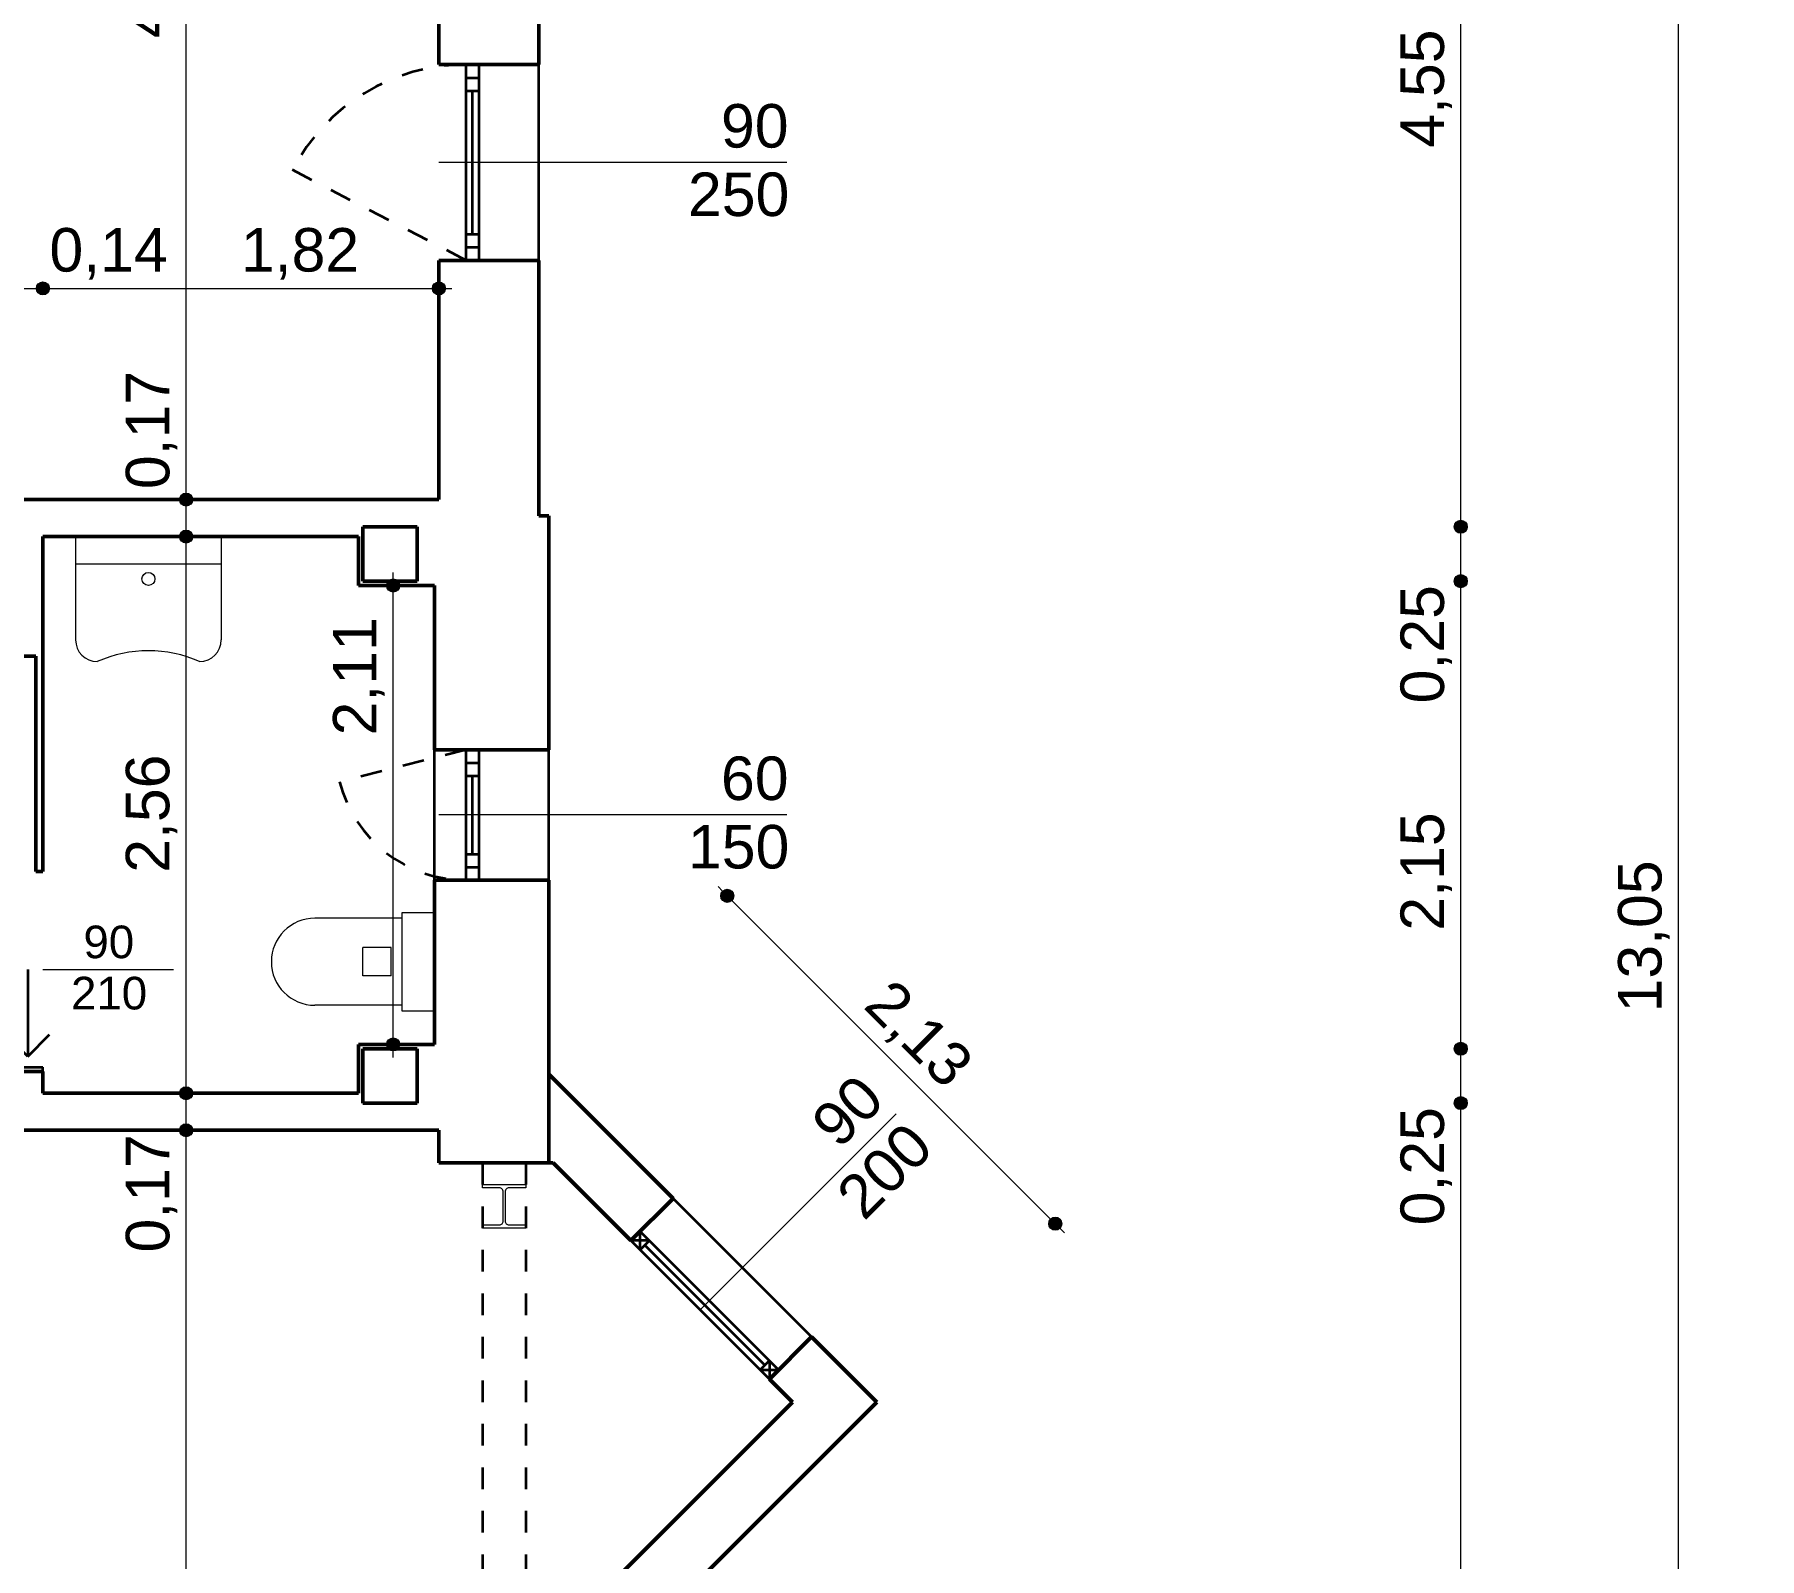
# Model space of a CAD drawing. Header units: metres. Extents: x -328 to 105, y 376 to 433.
# Drawn here: x -121.96 to -114.04, y 385.92 to 392.93 of the extents above; entities that cross this region are included whole.
import ezdxf

# ---------------------------------------------------------------- set-up
doc = ezdxf.new("R2010")
doc.units = ezdxf.units.M
doc.header["$MEASUREMENT"] = 0
doc.linetypes.add('Tratteggio 0.6-0.6 mm', pattern=[0.12, 0.06, -0.06])
doc.linetypes.add('Tratteggio 1.0-1.0 mm', pattern=[0.2, 0.1, -0.1])
for name, color, linetype in [('00 1_100 QuoteFORI', 7, 'Continuous'), ('00 ECO Porte&Fin', 7, 'Continuous'), ('00 Muri SEZ 00', 7, 'Continuous'), ('00 Nascosto', 7, 'Continuous'), ('00 Pilastri', 7, 'Continuous'), ('00 Porte&Fin', 7, 'Continuous'), ('00 QuoteGEN 1_100', 7, 'Continuous'), ('00 Sanitari', 7, 'Continuous')]:
    doc.layers.add(name, color=color, linetype=linetype)
doc.styles.add('GENERATED_STYLE_1', font='')
doc.styles.get('GENERATED_STYLE_1').set_extended_font_data('Arial')
doc.dimstyles.new('GENERATED_STYLE__1', dxfattribs={"dimtxt": 0.2, "dimasz": 0.114, "dimexe": 0.18, "dimexo": 0.0625, "dimgap": 0.09, "dimtad": 1, "dimtih": 1, "dimtoh": 1, "dimzin": 0, "dimdsep": 46, "dimtxsty": 'GENERATED_STYLE_1', "dimblk": 'ARROWHEAD_11', "dimblk1": 'ARROWHEAD_11', "dimblk2": 'ARROWHEAD_11', "dimcen": 0.09, "dimse1": 1, "dimse2": 1, "dimclrd": 10, "dimclre": 10, "dimclrt": 10, "dimazin": 0, "dimtfac": 1, "dimtdec": 4, "dimtmove": 0, "dimatfit": 3, "dimfxl": 1, "dimtolj": 1, "dimtzin": 0, "dimarcsym": 0})
doc.dimstyles.new('GENERATED_STYLE__3', dxfattribs={"dimtxt": 0.2, "dimasz": 0.114, "dimexe": 0.18, "dimexo": 0.0625, "dimgap": 0.09, "dimtad": 1, "dimzin": 0, "dimdsep": 46, "dimtxsty": 'GENERATED_STYLE_1', "dimblk": 'ARROWHEAD_11', "dimblk1": 'ARROWHEAD_11', "dimblk2": 'ARROWHEAD_11', "dimcen": 0.09, "dimse1": 1, "dimse2": 1, "dimclrd": 10, "dimclre": 10, "dimclrt": 10, "dimazin": 0, "dimtfac": 1, "dimtdec": 4, "dimtmove": 0, "dimatfit": 3, "dimfxl": 1, "dimtolj": 1, "dimtzin": 0, "dimarcsym": 0})
doc.dimstyles.new('GENERATED_STYLE__4', dxfattribs={"dimtxt": 0.2, "dimasz": 0.114, "dimexe": 0.18, "dimexo": 0.0625, "dimgap": 0.09, "dimtad": 1, "dimzin": 0, "dimdsep": 46, "dimtxsty": 'GENERATED_STYLE_1', "dimblk": 'ARROWHEAD_11', "dimblk1": 'ARROWHEAD_11', "dimblk2": 'ARROWHEAD_11', "dimcen": 0.09, "dimse1": 1, "dimse2": 1, "dimclrd": 10, "dimclre": 10, "dimclrt": 10, "dimazin": 0, "dimtfac": 1, "dimtdec": 4, "dimtmove": 2, "dimatfit": 3, "dimfxl": 1, "dimtolj": 1, "dimtzin": 0, "dimarcsym": 0})

# ---------------------------------------------------------------- blocks, each defined once
blk = doc.blocks.new('Linea_1', base_point=(-121.9958, 388.6315))
at = {"layer": '00 Porte&Fin', "color": 3, "linetype": 'Continuous', "lineweight": 35}
for p, q in [((-121.9958, 388.6315), (-121.9958, 388.2315)), ((-121.9958, 388.2315), (-122.0958, 388.3315)), ((-121.9958, 388.2315), (-121.8958, 388.3315))]:
    blk.add_line(p, q, dxfattribs=at)
blk = doc.blocks.new('*D67')
at = {"layer": '00 QuoteGEN 1_100', "linetype": 'Continuous', "lineweight": 18}
for points in [[(-113.4389, 396.0265), (-113.4366, 396.0151), (-113.4301, 396.0053), (-113.4203, 395.9988), (-113.4089, 395.9965), (-113.3974, 395.9988), (-113.3877, 396.0053), (-113.3811, 396.0151), (-113.3789, 396.0265), (-113.3811, 396.038), (-113.3877, 396.0477), (-113.3974, 396.0543), (-113.4089, 396.0565), (-113.4203, 396.0543), (-113.4301, 396.0477), (-113.4366, 396.038)], [(-113.4389, 381.9915), (-113.4366, 381.9801), (-113.4301, 381.9703), (-113.4203, 381.9638), (-113.4089, 381.9615), (-113.3974, 381.9638), (-113.3877, 381.9703), (-113.3811, 381.9801), (-113.3789, 381.9915), (-113.3811, 382.003), (-113.3877, 382.0127), (-113.3974, 382.0193), (-113.4089, 382.0215), (-113.4203, 382.0193), (-113.4301, 382.0127), (-113.4366, 382.003)]]:
    blk.add_hatch(color=10, dxfattribs=at).paths.add_polyline_path(points)
at = {"layer": '00 QuoteGEN 1_100', "color": 10, "linetype": 'Continuous', "lineweight": 18}
for p, q in [((-113.4089, 396.0565), (-113.4089, 396.0865)), ((-113.4089, 382.0215), (-113.4089, 395.9965)), ((-113.4089, 381.9315), (-113.4089, 381.9615))]:
    blk.add_line(p, q, dxfattribs=at)
for centre in [(-113.4089, 396.0265), (-113.4089, 381.9915)]:
    blk.add_circle(centre, 0.03, dxfattribs=at)
at = {"layer": '00 QuoteGEN 1_100', "color": 10, "lineweight": 18, "insert": (-113.4489, 388.6671), "char_height": 0.2, "attachment_point": 7, "rotation": 90, "style": 'GENERATED_STYLE_1'}
blk.add_mtext('\\A1;{\\pql;\\fArial|b0|i0|c0|p34;14,04}', dxfattribs=at)
blk = doc.blocks.new('ARROWHEAD_11')
at = {"color": 0, "linetype": 'Continuous', "lineweight": 0}
blk.add_line((0, 0), (-1, 0), dxfattribs=at)
at = {"color": 0, "linetype": 'Continuous', "lineweight": 0, "const_width": 0.25, "flags": 128}
blk.add_lwpolyline([(-0.125, 0, 1), (0.125, 0, 1)], format="xyb", close=True, dxfattribs=at)
blk = doc.blocks.new('*D69')
at = {"layer": '00 QuoteGEN 1_100', "linetype": 'Continuous', "lineweight": 18}
for points in [[(-114.4389, 395.5665), (-114.4366, 395.5551), (-114.4301, 395.5453), (-114.4203, 395.5388), (-114.4089, 395.5365), (-114.3974, 395.5388), (-114.3877, 395.5453), (-114.3811, 395.5551), (-114.3789, 395.5665), (-114.3811, 395.578), (-114.3877, 395.5877), (-114.3974, 395.5943), (-114.4089, 395.5965), (-114.4203, 395.5943), (-114.4301, 395.5877), (-114.4366, 395.578)], [(-114.4389, 382.5165), (-114.4366, 382.5051), (-114.4301, 382.4953), (-114.4203, 382.4888), (-114.4089, 382.4865), (-114.3974, 382.4888), (-114.3877, 382.4953), (-114.3811, 382.5051), (-114.3789, 382.5165), (-114.3811, 382.528), (-114.3877, 382.5377), (-114.3974, 382.5443), (-114.4089, 382.5465), (-114.4203, 382.5443), (-114.4301, 382.5377), (-114.4366, 382.528)]]:
    blk.add_hatch(color=10, dxfattribs=at).paths.add_polyline_path(points)
at = {"layer": '00 QuoteGEN 1_100', "color": 10, "linetype": 'Continuous', "lineweight": 18}
blk.add_line((-114.4089, 382.5465), (-114.4089, 395.5365), dxfattribs=at)
for centre in [(-114.4089, 395.5665), (-114.4089, 382.5165)]:
    blk.add_circle(centre, 0.03, dxfattribs=at)
at = {"layer": '00 QuoteGEN 1_100', "color": 10, "lineweight": 18, "char_height": 0.2, "attachment_point": 7, "rotation": 90, "style": 'GENERATED_STYLE_1'}
for s, insert in [('\\A1;{\\pql;\\fArial|b0|i0|c0|p34;0,46}', (-114.4489, 395.0044)), ('\\A1;{\\pql;\\fArial|b0|i0|c0|p34;13,05}', (-114.4489, 388.4335))]:
    blk.add_mtext(s, dxfattribs=dict(at, insert=insert))
blk = doc.blocks.new('*D73')
at = {"layer": '00 QuoteGEN 1_100', "linetype": 'Continuous', "lineweight": 18}
for points in [[(-115.4389, 388.0165), (-115.4366, 388.0051), (-115.4301, 387.9953), (-115.4203, 387.9888), (-115.4089, 387.9865), (-115.3974, 387.9888), (-115.3877, 387.9953), (-115.3811, 388.0051), (-115.3789, 388.0165), (-115.3811, 388.028), (-115.3877, 388.0377), (-115.3974, 388.0443), (-115.4089, 388.0465), (-115.4203, 388.0443), (-115.4301, 388.0377), (-115.4366, 388.028)], [(-115.4389, 382.8665), (-115.4366, 382.8551), (-115.4301, 382.8453), (-115.4203, 382.8388), (-115.4089, 382.8365), (-115.3974, 382.8388), (-115.3877, 382.8453), (-115.3811, 382.8551), (-115.3789, 382.8665), (-115.3811, 382.878), (-115.3877, 382.8877), (-115.3974, 382.8943), (-115.4089, 382.8965), (-115.4203, 382.8943), (-115.4301, 382.8877), (-115.4366, 382.878)]]:
    blk.add_hatch(color=10, dxfattribs=at).paths.add_polyline_path(points)
at = {"layer": '00 QuoteGEN 1_100', "color": 10, "linetype": 'Continuous', "lineweight": 18}
blk.add_line((-115.4089, 382.8965), (-115.4089, 387.9865), dxfattribs=at)
for centre in [(-115.4089, 388.0165), (-115.4089, 382.8665)]:
    blk.add_circle(centre, 0.03, dxfattribs=at)
at = {"layer": '00 QuoteGEN 1_100', "color": 10, "lineweight": 18, "char_height": 0.2, "attachment_point": 7, "rotation": 90, "style": 'GENERATED_STYLE_1'}
for s, insert in [('\\A1;{\\pql;\\fArial|b0|i0|c0|p34;0,25}', (-115.4489, 387.4544)), ('\\A1;{\\pql;\\fArial|b0|i0|c0|p34;5,15}', (-115.4489, 384.9094))]:
    blk.add_mtext(s, dxfattribs=dict(at, insert=insert))
blk = doc.blocks.new('*D74')
at = {"layer": '00 QuoteGEN 1_100', "linetype": 'Continuous', "lineweight": 18}
for points in [[(-115.4389, 388.2665), (-115.4366, 388.2551), (-115.4301, 388.2453), (-115.4203, 388.2388), (-115.4089, 388.2365), (-115.3974, 388.2388), (-115.3877, 388.2453), (-115.3811, 388.2551), (-115.3789, 388.2665), (-115.3811, 388.278), (-115.3877, 388.2877), (-115.3974, 388.2943), (-115.4089, 388.2965), (-115.4203, 388.2943), (-115.4301, 388.2877), (-115.4366, 388.278)], [(-115.4389, 388.0165), (-115.4366, 388.0051), (-115.4301, 387.9953), (-115.4203, 387.9888), (-115.4089, 387.9865), (-115.3974, 387.9888), (-115.3877, 387.9953), (-115.3811, 388.0051), (-115.3789, 388.0165), (-115.3811, 388.028), (-115.3877, 388.0377), (-115.3974, 388.0443), (-115.4089, 388.0465), (-115.4203, 388.0443), (-115.4301, 388.0377), (-115.4366, 388.028)]]:
    blk.add_hatch(color=10, dxfattribs=at).paths.add_polyline_path(points)
at = {"layer": '00 QuoteGEN 1_100', "color": 10, "linetype": 'Continuous', "lineweight": 18}
blk.add_line((-115.4089, 388.0465), (-115.4089, 388.2365), dxfattribs=at)
for centre in [(-115.4089, 388.2665), (-115.4089, 388.0165)]:
    blk.add_circle(centre, 0.03, dxfattribs=at)
blk = doc.blocks.new('*D75')
at = {"layer": '00 QuoteGEN 1_100', "linetype": 'Continuous', "lineweight": 18}
for points in [[(-115.4389, 390.4165), (-115.4366, 390.4051), (-115.4301, 390.3953), (-115.4203, 390.3888), (-115.4089, 390.3865), (-115.3974, 390.3888), (-115.3877, 390.3953), (-115.3811, 390.4051), (-115.3789, 390.4165), (-115.3811, 390.428), (-115.3877, 390.4377), (-115.3974, 390.4443), (-115.4089, 390.4465), (-115.4203, 390.4443), (-115.4301, 390.4377), (-115.4366, 390.428)], [(-115.4389, 388.2665), (-115.4366, 388.2551), (-115.4301, 388.2453), (-115.4203, 388.2388), (-115.4089, 388.2365), (-115.3974, 388.2388), (-115.3877, 388.2453), (-115.3811, 388.2551), (-115.3789, 388.2665), (-115.3811, 388.278), (-115.3877, 388.2877), (-115.3974, 388.2943), (-115.4089, 388.2965), (-115.4203, 388.2943), (-115.4301, 388.2877), (-115.4366, 388.278)]]:
    blk.add_hatch(color=10, dxfattribs=at).paths.add_polyline_path(points)
at = {"layer": '00 QuoteGEN 1_100', "color": 10, "linetype": 'Continuous', "lineweight": 18}
blk.add_line((-115.4089, 388.2965), (-115.4089, 390.3865), dxfattribs=at)
for centre in [(-115.4089, 390.4165), (-115.4089, 388.2665)]:
    blk.add_circle(centre, 0.03, dxfattribs=at)
at = {"layer": '00 QuoteGEN 1_100', "color": 10, "lineweight": 18, "char_height": 0.2, "attachment_point": 7, "rotation": 90, "style": 'GENERATED_STYLE_1'}
for s, insert in [('\\A1;{\\pql;\\fArial|b0|i0|c0|p34;0,25}', (-115.4489, 389.8544)), ('\\A1;{\\pql;\\fArial|b0|i0|c0|p34;2,15}', (-115.4489, 388.8094))]:
    blk.add_mtext(s, dxfattribs=dict(at, insert=insert))
blk = doc.blocks.new('*D76')
at = {"layer": '00 QuoteGEN 1_100', "linetype": 'Continuous', "lineweight": 18}
for points in [[(-115.4389, 390.6665), (-115.4366, 390.6551), (-115.4301, 390.6453), (-115.4203, 390.6388), (-115.4089, 390.6365), (-115.3974, 390.6388), (-115.3877, 390.6453), (-115.3811, 390.6551), (-115.3789, 390.6665), (-115.3811, 390.678), (-115.3877, 390.6877), (-115.3974, 390.6943), (-115.4089, 390.6965), (-115.4203, 390.6943), (-115.4301, 390.6877), (-115.4366, 390.678)], [(-115.4389, 390.4165), (-115.4366, 390.4051), (-115.4301, 390.3953), (-115.4203, 390.3888), (-115.4089, 390.3865), (-115.3974, 390.3888), (-115.3877, 390.3953), (-115.3811, 390.4051), (-115.3789, 390.4165), (-115.3811, 390.428), (-115.3877, 390.4377), (-115.3974, 390.4443), (-115.4089, 390.4465), (-115.4203, 390.4443), (-115.4301, 390.4377), (-115.4366, 390.428)]]:
    blk.add_hatch(color=10, dxfattribs=at).paths.add_polyline_path(points)
at = {"layer": '00 QuoteGEN 1_100', "color": 10, "linetype": 'Continuous', "lineweight": 18}
blk.add_line((-115.4089, 390.4465), (-115.4089, 390.6365), dxfattribs=at)
for centre in [(-115.4089, 390.6665), (-115.4089, 390.4165)]:
    blk.add_circle(centre, 0.03, dxfattribs=at)
blk = doc.blocks.new('*D77')
at = {"layer": '00 QuoteGEN 1_100', "linetype": 'Continuous', "lineweight": 18}
for points in [[(-115.4389, 395.2165), (-115.4366, 395.2051), (-115.4301, 395.1953), (-115.4203, 395.1888), (-115.4089, 395.1865), (-115.3974, 395.1888), (-115.3877, 395.1953), (-115.3811, 395.2051), (-115.3789, 395.2165), (-115.3811, 395.228), (-115.3877, 395.2377), (-115.3974, 395.2443), (-115.4089, 395.2465), (-115.4203, 395.2443), (-115.4301, 395.2377), (-115.4366, 395.228)], [(-115.4389, 390.6665), (-115.4366, 390.6551), (-115.4301, 390.6453), (-115.4203, 390.6388), (-115.4089, 390.6365), (-115.3974, 390.6388), (-115.3877, 390.6453), (-115.3811, 390.6551), (-115.3789, 390.6665), (-115.3811, 390.678), (-115.3877, 390.6877), (-115.3974, 390.6943), (-115.4089, 390.6965), (-115.4203, 390.6943), (-115.4301, 390.6877), (-115.4366, 390.678)]]:
    blk.add_hatch(color=10, dxfattribs=at).paths.add_polyline_path(points)
at = {"layer": '00 QuoteGEN 1_100', "color": 10, "linetype": 'Continuous', "lineweight": 18}
blk.add_line((-115.4089, 390.6965), (-115.4089, 395.1865), dxfattribs=at)
for centre in [(-115.4089, 395.2165), (-115.4089, 390.6665)]:
    blk.add_circle(centre, 0.03, dxfattribs=at)
at = {"layer": '00 QuoteGEN 1_100', "color": 10, "lineweight": 18, "char_height": 0.2, "attachment_point": 7, "rotation": 90, "style": 'GENERATED_STYLE_1'}
for s, insert in [('\\A1;{\\pql;\\fArial|b0|i0|c0|p34;0,25}', (-115.4489, 394.6544)), ('\\A1;{\\pql;\\fArial|b0|i0|c0|p34;4,55}', (-115.4489, 392.4094))]:
    blk.add_mtext(s, dxfattribs=dict(at, insert=insert))
blk = doc.blocks.new('*D85')
at = {"layer": '00 QuoteGEN 1_100', "linetype": 'Continuous', "lineweight": 18}
for points in [[(-121.2977, 387.8915), (-121.2954, 387.8801), (-121.2889, 387.8703), (-121.2792, 387.8638), (-121.2677, 387.8615), (-121.2562, 387.8638), (-121.2465, 387.8703), (-121.24, 387.8801), (-121.2377, 387.8915), (-121.24, 387.903), (-121.2465, 387.9127), (-121.2562, 387.9193), (-121.2677, 387.9215), (-121.2792, 387.9193), (-121.2889, 387.9127), (-121.2954, 387.903)], [(-121.2977, 382.5165), (-121.2954, 382.5051), (-121.2889, 382.4953), (-121.2792, 382.4888), (-121.2677, 382.4865), (-121.2562, 382.4888), (-121.2465, 382.4953), (-121.24, 382.5051), (-121.2377, 382.5165), (-121.24, 382.528), (-121.2465, 382.5377), (-121.2562, 382.5443), (-121.2677, 382.5465), (-121.2792, 382.5443), (-121.2889, 382.5377), (-121.2954, 382.528)]]:
    blk.add_hatch(color=10, dxfattribs=at).paths.add_polyline_path(points)
at = {"layer": '00 QuoteGEN 1_100', "color": 10, "linetype": 'Continuous', "lineweight": 18}
for p, q in [((-121.2677, 382.5465), (-121.2677, 387.8615)), ((-121.2677, 382.4565), (-121.2677, 382.4865))]:
    blk.add_line(p, q, dxfattribs=at)
for centre in [(-121.2677, 387.8915), (-121.2677, 382.5165)]:
    blk.add_circle(centre, 0.03, dxfattribs=at)
at = {"layer": '00 QuoteGEN 1_100', "color": 10, "lineweight": 18, "char_height": 0.2, "attachment_point": 7, "rotation": 90, "style": 'GENERATED_STYLE_1'}
for s, insert in [('\\A1;{\\pql;\\fArial|b0|i0|c0|p34;0,17}', (-121.3077, 387.3294)), ('\\A1;{\\pql;\\fArial|b0|i0|c0|p34;5,38}', (-121.3077, 384.6719))]:
    blk.add_mtext(s, dxfattribs=dict(at, insert=insert))
blk = doc.blocks.new('*D86')
at = {"layer": '00 QuoteGEN 1_100', "linetype": 'Continuous', "lineweight": 18}
for points in [[(-121.2977, 388.0615), (-121.2954, 388.0501), (-121.2889, 388.0403), (-121.2792, 388.0338), (-121.2677, 388.0315), (-121.2562, 388.0338), (-121.2465, 388.0403), (-121.24, 388.0501), (-121.2377, 388.0615), (-121.24, 388.073), (-121.2465, 388.0827), (-121.2562, 388.0893), (-121.2677, 388.0915), (-121.2792, 388.0893), (-121.2889, 388.0827), (-121.2954, 388.073)], [(-121.2977, 387.8915), (-121.2954, 387.8801), (-121.2889, 387.8703), (-121.2792, 387.8638), (-121.2677, 387.8615), (-121.2562, 387.8638), (-121.2465, 387.8703), (-121.24, 387.8801), (-121.2377, 387.8915), (-121.24, 387.903), (-121.2465, 387.9127), (-121.2562, 387.9193), (-121.2677, 387.9215), (-121.2792, 387.9193), (-121.2889, 387.9127), (-121.2954, 387.903)]]:
    blk.add_hatch(color=10, dxfattribs=at).paths.add_polyline_path(points)
at = {"layer": '00 QuoteGEN 1_100', "color": 10, "linetype": 'Continuous', "lineweight": 18}
blk.add_line((-121.2677, 387.9215), (-121.2677, 388.0315), dxfattribs=at)
for centre in [(-121.2677, 388.0615), (-121.2677, 387.8915)]:
    blk.add_circle(centre, 0.03, dxfattribs=at)
blk = doc.blocks.new('*D87')
at = {"layer": '00 QuoteGEN 1_100', "linetype": 'Continuous', "lineweight": 18}
for points in [[(-121.2977, 390.6215), (-121.2954, 390.6101), (-121.2889, 390.6003), (-121.2792, 390.5938), (-121.2677, 390.5915), (-121.2562, 390.5938), (-121.2465, 390.6003), (-121.24, 390.6101), (-121.2377, 390.6215), (-121.24, 390.633), (-121.2465, 390.6427), (-121.2562, 390.6493), (-121.2677, 390.6515), (-121.2792, 390.6493), (-121.2889, 390.6427), (-121.2954, 390.633)], [(-121.2977, 388.0615), (-121.2954, 388.0501), (-121.2889, 388.0403), (-121.2792, 388.0338), (-121.2677, 388.0315), (-121.2562, 388.0338), (-121.2465, 388.0403), (-121.24, 388.0501), (-121.2377, 388.0615), (-121.24, 388.073), (-121.2465, 388.0827), (-121.2562, 388.0893), (-121.2677, 388.0915), (-121.2792, 388.0893), (-121.2889, 388.0827), (-121.2954, 388.073)]]:
    blk.add_hatch(color=10, dxfattribs=at).paths.add_polyline_path(points)
at = {"layer": '00 QuoteGEN 1_100', "color": 10, "linetype": 'Continuous', "lineweight": 18}
blk.add_line((-121.2677, 388.0915), (-121.2677, 390.5915), dxfattribs=at)
for centre in [(-121.2677, 390.6215), (-121.2677, 388.0615)]:
    blk.add_circle(centre, 0.03, dxfattribs=at)
at = {"layer": '00 QuoteGEN 1_100', "color": 10, "lineweight": 18, "insert": (-121.3077, 389.0755), "char_height": 0.2, "attachment_point": 7, "rotation": 90, "style": 'GENERATED_STYLE_1'}
blk.add_mtext('\\A1;{\\pql;\\fArial|b0|i0|c0|p34;2,56}', dxfattribs=at)
blk = doc.blocks.new('*D88')
at = {"layer": '00 QuoteGEN 1_100', "linetype": 'Continuous', "lineweight": 18}
for points in [[(-121.2977, 390.7915), (-121.2954, 390.7801), (-121.2889, 390.7703), (-121.2792, 390.7638), (-121.2677, 390.7615), (-121.2562, 390.7638), (-121.2465, 390.7703), (-121.24, 390.7801), (-121.2377, 390.7915), (-121.24, 390.803), (-121.2465, 390.8127), (-121.2562, 390.8193), (-121.2677, 390.8215), (-121.2792, 390.8193), (-121.2889, 390.8127), (-121.2954, 390.803)], [(-121.2977, 390.6215), (-121.2954, 390.6101), (-121.2889, 390.6003), (-121.2792, 390.5938), (-121.2677, 390.5915), (-121.2562, 390.5938), (-121.2465, 390.6003), (-121.24, 390.6101), (-121.2377, 390.6215), (-121.24, 390.633), (-121.2465, 390.6427), (-121.2562, 390.6493), (-121.2677, 390.6515), (-121.2792, 390.6493), (-121.2889, 390.6427), (-121.2954, 390.633)]]:
    blk.add_hatch(color=10, dxfattribs=at).paths.add_polyline_path(points)
at = {"layer": '00 QuoteGEN 1_100', "color": 10, "linetype": 'Continuous', "lineweight": 18}
blk.add_line((-121.2677, 390.6515), (-121.2677, 390.7615), dxfattribs=at)
for centre in [(-121.2677, 390.7915), (-121.2677, 390.6215)]:
    blk.add_circle(centre, 0.03, dxfattribs=at)
blk = doc.blocks.new('*D89')
at = {"layer": '00 QuoteGEN 1_100', "linetype": 'Continuous', "lineweight": 18}
for points in [[(-121.2977, 395.5665), (-121.2954, 395.5551), (-121.2889, 395.5453), (-121.2792, 395.5388), (-121.2677, 395.5365), (-121.2562, 395.5388), (-121.2465, 395.5453), (-121.24, 395.5551), (-121.2377, 395.5665), (-121.24, 395.578), (-121.2465, 395.5877), (-121.2562, 395.5943), (-121.2677, 395.5965), (-121.2792, 395.5943), (-121.2889, 395.5877), (-121.2954, 395.578)], [(-121.2977, 390.7915), (-121.2954, 390.7801), (-121.2889, 390.7703), (-121.2792, 390.7638), (-121.2677, 390.7615), (-121.2562, 390.7638), (-121.2465, 390.7703), (-121.24, 390.7801), (-121.2377, 390.7915), (-121.24, 390.803), (-121.2465, 390.8127), (-121.2562, 390.8193), (-121.2677, 390.8215), (-121.2792, 390.8193), (-121.2889, 390.8127), (-121.2954, 390.803)]]:
    blk.add_hatch(color=10, dxfattribs=at).paths.add_polyline_path(points)
at = {"layer": '00 QuoteGEN 1_100', "color": 10, "linetype": 'Continuous', "lineweight": 18}
for p, q in [((-121.2677, 395.5965), (-121.2677, 395.6265)), ((-121.2677, 390.8215), (-121.2677, 395.5365))]:
    blk.add_line(p, q, dxfattribs=at)
for centre in [(-121.2677, 395.5665), (-121.2677, 390.7915)]:
    blk.add_circle(centre, 0.03, dxfattribs=at)
at = {"layer": '00 QuoteGEN 1_100', "color": 10, "lineweight": 18, "char_height": 0.2, "attachment_point": 7, "rotation": 90, "style": 'GENERATED_STYLE_1'}
for s, insert in [('\\A1;{\\pql;\\fArial|b0|i0|c0|p34;4,78}', (-121.3077, 392.913)), ('\\A1;{\\pql;\\fArial|b0|i0|c0|p34;0,17}', (-121.3077, 390.8397))]:
    blk.add_mtext(s, dxfattribs=dict(at, insert=insert))
blk = doc.blocks.new('*D96')
at = {"layer": '00 QuoteGEN 1_100', "linetype": 'Continuous', "lineweight": 18}
for points in [[(-122.0958, 391.7628), (-122.0935, 391.7513), (-122.087, 391.7416), (-122.0773, 391.7351), (-122.0658, 391.7328), (-122.0543, 391.7351), (-122.0446, 391.7416), (-122.0381, 391.7513), (-122.0358, 391.7628), (-122.0381, 391.7743), (-122.0446, 391.784), (-122.0543, 391.7905), (-122.0658, 391.7928), (-122.0773, 391.7905), (-122.087, 391.784), (-122.0935, 391.7743)], [(-121.9558, 391.7628), (-121.9535, 391.7513), (-121.947, 391.7416), (-121.9373, 391.7351), (-121.9258, 391.7328), (-121.9143, 391.7351), (-121.9046, 391.7416), (-121.8981, 391.7513), (-121.8958, 391.7628), (-121.8981, 391.7743), (-121.9046, 391.784), (-121.9143, 391.7905), (-121.9258, 391.7928), (-121.9373, 391.7905), (-121.947, 391.784), (-121.9535, 391.7743)]]:
    blk.add_hatch(color=10, dxfattribs=at).paths.add_polyline_path(points)
at = {"layer": '00 QuoteGEN 1_100', "color": 10, "linetype": 'Continuous', "lineweight": 18}
blk.add_line((-122.0358, 391.7628), (-121.9558, 391.7628), dxfattribs=at)
for centre in [(-122.0658, 391.7628), (-121.9258, 391.7628)]:
    blk.add_circle(centre, 0.03, dxfattribs=at)
blk = doc.blocks.new('*D97')
at = {"layer": '00 QuoteGEN 1_100', "linetype": 'Continuous', "lineweight": 18}
for points in [[(-121.9558, 391.7628), (-121.9535, 391.7513), (-121.947, 391.7416), (-121.9373, 391.7351), (-121.9258, 391.7328), (-121.9143, 391.7351), (-121.9046, 391.7416), (-121.8981, 391.7513), (-121.8958, 391.7628), (-121.8981, 391.7743), (-121.9046, 391.784), (-121.9143, 391.7905), (-121.9258, 391.7928), (-121.9373, 391.7905), (-121.947, 391.784), (-121.9535, 391.7743)], [(-120.1358, 391.7628), (-120.1335, 391.7513), (-120.127, 391.7416), (-120.1173, 391.7351), (-120.1058, 391.7328), (-120.0943, 391.7351), (-120.0846, 391.7416), (-120.0781, 391.7513), (-120.0758, 391.7628), (-120.0781, 391.7743), (-120.0846, 391.784), (-120.0943, 391.7905), (-120.1058, 391.7928), (-120.1173, 391.7905), (-120.127, 391.784), (-120.1335, 391.7743)]]:
    blk.add_hatch(color=10, dxfattribs=at).paths.add_polyline_path(points)
at = {"layer": '00 QuoteGEN 1_100', "color": 10, "linetype": 'Continuous', "lineweight": 18}
for p, q in [((-121.8958, 391.7628), (-120.1358, 391.7628)), ((-120.0758, 391.7628), (-120.0458, 391.7628))]:
    blk.add_line(p, q, dxfattribs=at)
for centre in [(-121.9258, 391.7628), (-120.1058, 391.7628)]:
    blk.add_circle(centre, 0.03, dxfattribs=at)
at = {"layer": '00 QuoteGEN 1_100', "color": 10, "lineweight": 18, "char_height": 0.2, "attachment_point": 7, "style": 'GENERATED_STYLE_1'}
for s, insert in [('\\A1;{\\pql;\\fArial|b0|i0|c0|p34;0,14}', (-121.8958, 391.8028)), ('\\A1;{\\pql;\\fArial|b0|i0|c0|p34;1,82}', (-121.0158, 391.8028))]:
    blk.add_mtext(s, dxfattribs=dict(at, insert=insert))
blk = doc.blocks.new('*D105')
at = {"layer": '00 QuoteGEN 1_100', "linetype": 'Continuous', "lineweight": 18}
for points in [[(-120.3455, 390.3965), (-120.3432, 390.3851), (-120.3367, 390.3753), (-120.327, 390.3688), (-120.3155, 390.3665), (-120.304, 390.3688), (-120.2943, 390.3753), (-120.2878, 390.3851), (-120.2855, 390.3965), (-120.2878, 390.408), (-120.2943, 390.4177), (-120.304, 390.4243), (-120.3155, 390.4265), (-120.327, 390.4243), (-120.3367, 390.4177), (-120.3432, 390.408)], [(-120.3455, 388.2865), (-120.3432, 388.2751), (-120.3367, 388.2653), (-120.327, 388.2588), (-120.3155, 388.2565), (-120.304, 388.2588), (-120.2943, 388.2653), (-120.2878, 388.2751), (-120.2855, 388.2865), (-120.2878, 388.298), (-120.2943, 388.3077), (-120.304, 388.3143), (-120.3155, 388.3165), (-120.327, 388.3143), (-120.3367, 388.3077), (-120.3432, 388.298)]]:
    blk.add_hatch(color=10, dxfattribs=at).paths.add_polyline_path(points)
at = {"layer": '00 QuoteGEN 1_100', "color": 10, "linetype": 'Continuous', "lineweight": 18}
for p, q in [((-120.3155, 390.4265), (-120.3155, 390.4565)), ((-120.3155, 388.3165), (-120.3155, 390.3665)), ((-120.3155, 388.2265), (-120.3155, 388.2565))]:
    blk.add_line(p, q, dxfattribs=at)
for centre in [(-120.3155, 390.3965), (-120.3155, 388.2865)]:
    blk.add_circle(centre, 0.03, dxfattribs=at)
at = {"layer": '00 QuoteGEN 1_100', "color": 10, "lineweight": 18, "insert": (-120.3555, 389.707), "char_height": 0.2, "attachment_point": 7, "rotation": 90, "style": 'GENERATED_STYLE_1'}
blk.add_mtext('\\A1;{\\pql;\\fArial|b0|i0|c0|p34;2,11}', dxfattribs=at)
blk = doc.blocks.new('*D107')
at = {"layer": '00 QuoteGEN 1_100', "linetype": 'Continuous', "lineweight": 18}
for points in [[(-118.8102, 388.9696), (-118.808, 388.9581), (-118.8015, 388.9484), (-118.7917, 388.9419), (-118.7802, 388.9396), (-118.7688, 388.9419), (-118.759, 388.9484), (-118.7525, 388.9581), (-118.7502, 388.9696), (-118.7525, 388.9811), (-118.759, 388.9908), (-118.7688, 388.9973), (-118.7802, 388.9996), (-118.7917, 388.9973), (-118.8015, 388.9908), (-118.808, 388.9811)], [(-117.3027, 387.4621), (-117.3005, 387.4506), (-117.294, 387.4409), (-117.2842, 387.4344), (-117.2727, 387.4321), (-117.2613, 387.4344), (-117.2515, 387.4409), (-117.245, 387.4506), (-117.2427, 387.4621), (-117.245, 387.4736), (-117.2515, 387.4833), (-117.2613, 387.4898), (-117.2727, 387.4921), (-117.2842, 387.4898), (-117.294, 387.4833), (-117.3005, 387.4736)]]:
    blk.add_hatch(color=10, dxfattribs=at).paths.add_polyline_path(points)
at = {"layer": '00 QuoteGEN 1_100', "color": 10, "linetype": 'Continuous', "lineweight": 18}
for p, q in [((-118.8227, 389.012), (-118.8015, 388.9908)), ((-118.759, 388.9484), (-117.294, 387.4833)), ((-117.2515, 387.4409), (-117.2303, 387.4197))]:
    blk.add_line(p, q, dxfattribs=at)
for centre in [(-118.7802, 388.9696), (-117.2727, 387.4621)]:
    blk.add_circle(centre, 0.03, dxfattribs=at)
at = {"layer": '00 QuoteGEN 1_100', "color": 10, "lineweight": 18, "insert": (-118.1863, 388.4323), "char_height": 0.2, "attachment_point": 7, "rotation": 315, "style": 'GENERATED_STYLE_1'}
blk.add_mtext('\\A1;{\\pql;\\fArial|b0|i0|c0|p34;2,13}', dxfattribs=at)
blk = doc.blocks.new('*D111')
at = {"layer": '00 QuoteGEN 1_100', "linetype": 'Continuous', "lineweight": 18}
for points in [[(-139.0908, 377.7219), (-139.0885, 377.7104), (-139.082, 377.7007), (-139.0723, 377.6942), (-139.0608, 377.6919), (-139.0493, 377.6942), (-139.0396, 377.7007), (-139.0331, 377.7104), (-139.0308, 377.7219), (-139.0331, 377.7334), (-139.0396, 377.7431), (-139.0493, 377.7496), (-139.0608, 377.7519), (-139.0723, 377.7496), (-139.082, 377.7431), (-139.0885, 377.7334)], [(-119.6108, 377.7219), (-119.6085, 377.7104), (-119.602, 377.7007), (-119.5923, 377.6942), (-119.5808, 377.6919), (-119.5693, 377.6942), (-119.5596, 377.7007), (-119.5531, 377.7104), (-119.5508, 377.7219), (-119.5531, 377.7334), (-119.5596, 377.7431), (-119.5693, 377.7496), (-119.5808, 377.7519), (-119.5923, 377.7496), (-119.602, 377.7431), (-119.6085, 377.7334)]]:
    blk.add_hatch(color=10, dxfattribs=at).paths.add_polyline_path(points)
at = {"layer": '00 QuoteGEN 1_100', "color": 10, "linetype": 'Continuous', "lineweight": 18}
for p, q in [((-139.0308, 377.7219), (-119.6108, 377.7219)), ((-119.5508, 377.7219), (-119.5208, 377.7219))]:
    blk.add_line(p, q, dxfattribs=at)
for centre in [(-139.0608, 377.7219), (-119.5808, 377.7219)]:
    blk.add_circle(centre, 0.03, dxfattribs=at)
at = {"layer": '00 QuoteGEN 1_100', "color": 10, "lineweight": 18, "insert": (-129.6627, 377.7619), "char_height": 0.2, "attachment_point": 7, "style": 'GENERATED_STYLE_1'}
blk.add_mtext('\\A1;{\\pql;\\fArial|b0|i0|c0|p34;19,48}', dxfattribs=at)

msp = doc.modelspace()

# ---------------------------------------------------------------- linework, layer by layer
at = {"layer": '00 1_100 QuoteFORI', "color": 10, "linetype": 'Continuous', "lineweight": 18}
for p, q in [((-118.5058, 392.3415), (-120.1058, 392.3415)), ((-118.5058, 389.3415), (-120.1058, 389.3415)), ((-121.9258, 388.6315), (-121.3258, 388.6315)), ((-118.0042, 387.9667), (-118.9051, 387.0658))]:
    msp.add_line(p, q, dxfattribs=at)
at = {"layer": '00 ECO Porte&Fin', "color": 3, "linetype": 'Tratteggio 0.6-0.6 mm', "lineweight": 35}
for centre, radius, start, end in [((-119.9808, 391.8915), 0.9, 90, 152.50201), ((-119.9808, 389.6415), 0.6, 194.27921, 270)]:
    msp.add_arc(centre, radius, start, end, dxfattribs=at)
at = {"layer": '00 Muri SEZ 00', "color": 1, "linetype": 'Continuous', "lineweight": 50}
for p, q in [((-120.1058, 393.6915), (-120.1058, 392.7915)), ((-119.6458, 393.6915), (-119.6458, 392.7915)), ((-119.6458, 392.7915), (-120.1058, 392.7915)), ((-119.6458, 391.8915), (-120.1058, 391.8915)), ((-120.1058, 391.8915), (-120.1058, 390.7915)), ((-119.6458, 391.8915), (-119.6458, 390.7165)), ((-120.1058, 390.7915), (-125.3058, 390.7915)), ((-119.6008, 390.7165), (-119.6458, 390.7165)), ((-119.6008, 390.7165), (-119.6008, 389.6415)), ((-120.4758, 390.6215), (-121.9258, 390.6215)), ((-121.9258, 389.0815), (-121.9258, 390.6215)), ((-120.4758, 390.6215), (-120.4758, 390.3965)), ((-120.4758, 390.3965), (-120.1258, 390.3965)), ((-120.1258, 389.6415), (-120.1258, 390.3965)), ((-122.0333, 390.0715), (-121.9583, 390.0715)), ((-121.9583, 390.0715), (-121.9583, 389.0815)), ((-120.1258, 389.6415), (-119.6008, 389.6415)), ((-121.9583, 389.0815), (-121.9258, 389.0815)), ((-120.1258, 388.2865), (-120.1258, 389.0415)), ((-120.1258, 389.0415), (-119.6008, 389.0415)), ((-119.6008, 389.0415), (-119.6008, 387.7415)), ((-120.4758, 388.0615), (-120.4758, 388.2865)), ((-120.4758, 388.2865), (-120.1258, 388.2865)), ((-122.0658, 388.1615), (-121.9258, 388.1615)), ((-121.9258, 388.0615), (-121.9258, 388.1615)), ((-119.6008, 388.149), (-119.0295, 387.5777)), ((-120.4758, 388.0615), (-121.9258, 388.0615)), ((-120.1058, 387.8915), (-125.3058, 387.8915)), ((-120.1058, 387.8915), (-120.1058, 387.7415)), ((-119.9208, 387.7415), (-120.1058, 387.7415)), ((-119.6008, 387.7415), (-119.9208, 387.7415)), ((-119.5808, 387.7415), (-119.6008, 387.7415)), ((-119.5808, 387.7415), (-119.2233, 387.384)), ((-119.2233, 387.384), (-119.0295, 387.5777)), ((-118.5869, 386.7476), (-118.3931, 386.9413)), ((-118.3931, 386.9413), (-118.0933, 386.6415)), ((-118.5869, 386.7476), (-118.4808, 386.6415)), ((-119.6808, 385.4415), (-118.4808, 386.6415)), ((-118.0933, 386.6415), (-119.2933, 385.4415))]:
    msp.add_line(p, q, dxfattribs=at)
at = {"layer": '00 Nascosto', "color": 3, "linetype": 'Tratteggio 1.0-1.0 mm', "lineweight": 35}
for p, q in [((-119.9058, 387.7415), (-119.9058, 383.1415)), ((-119.7058, 387.7415), (-119.7058, 383.1415))]:
    msp.add_line(p, q, dxfattribs=at)
at = {"layer": '00 Pilastri', "color": 1, "linetype": 'Continuous', "lineweight": 50}
for p, q in [((-120.4558, 390.6665), (-120.2058, 390.6665)), ((-120.4558, 390.4165), (-120.4558, 390.6665)), ((-120.2058, 390.6665), (-120.2058, 390.4165)), ((-120.2058, 390.4165), (-120.4558, 390.4165)), ((-120.4558, 388.2665), (-120.2058, 388.2665)), ((-120.4558, 388.0165), (-120.4558, 388.2665)), ((-120.2058, 388.2665), (-120.2058, 388.0165)), ((-120.2058, 388.0165), (-120.4558, 388.0165))]:
    msp.add_line(p, q, dxfattribs=at)
at = {"layer": '00 Pilastri', "color": 86, "linetype": 'Continuous', "lineweight": 18, "flags": 128}
msp.add_lwpolyline([(-119.7058, 387.4565), (-119.7058, 387.4415), (-119.9058, 387.4415), (-119.9058, 387.4565), (-119.8283, 387.4565, 0.414214), (-119.8103, 387.4745), (-119.8103, 387.6085, 0.414214), (-119.8283, 387.6265), (-119.9058, 387.6265), (-119.9058, 387.6415), (-119.7058, 387.6415), (-119.7058, 387.6265), (-119.7833, 387.6265, 0.414214), (-119.8013, 387.6085), (-119.8013, 387.4745, 0.414214), (-119.7833, 387.4565)], format="xyb", close=True, dxfattribs=at)
at = {"layer": '00 Porte&Fin', "color": 3, "linetype": 'Continuous', "lineweight": 35}
for p, q in [((-119.9808, 391.8915), (-119.9808, 392.7915)), ((-119.9208, 391.8915), (-119.9208, 392.7915)), ((-119.6458, 391.8915), (-119.6458, 392.7915)), ((-119.9808, 392.7315), (-119.9208, 392.7315)), ((-119.9808, 392.6715), (-119.9208, 392.6715)), ((-119.9508, 392.0115), (-119.9508, 392.6715)), ((-119.9808, 392.0115), (-119.9208, 392.0115)), ((-119.9808, 391.9515), (-119.9208, 391.9515)), ((-120.1258, 389.0415), (-120.1258, 389.6415)), ((-119.9808, 389.0415), (-119.9808, 389.6415)), ((-119.9208, 389.0415), (-119.9208, 389.6415)), ((-119.6008, 389.0415), (-119.6008, 389.6415)), ((-119.9808, 389.5815), (-119.9208, 389.5815)), ((-119.9808, 389.5215), (-119.9208, 389.5215)), ((-119.9508, 389.1615), (-119.9508, 389.5215)), ((-119.9808, 389.1615), (-119.9208, 389.1615)), ((-119.9808, 389.1015), (-119.9208, 389.1015)), ((-122.0658, 388.1815), (-121.9258, 388.1815)), ((-121.9258, 388.1615), (-121.9258, 388.1815)), ((-118.3931, 386.9413), (-119.0295, 387.5777)), ((-118.5444, 386.79), (-119.1808, 387.4264)), ((-119.1808, 387.3416), (-119.1808, 387.4264)), ((-118.5869, 386.7476), (-119.2233, 387.384)), ((-119.1384, 387.384), (-119.2233, 387.384)), ((-119.1808, 387.3416), (-119.1384, 387.384)), ((-119.1596, 387.3628), (-118.6081, 386.8112)), ((-118.6293, 386.79), (-118.5869, 386.8325)), ((-118.6293, 386.79), (-118.5444, 386.79)), ((-118.5869, 386.8325), (-118.5869, 386.7476))]:
    msp.add_line(p, q, dxfattribs=at)
at = {"layer": '00 Porte&Fin', "color": 3, "linetype": 'Tratteggio 0.6-0.6 mm', "lineweight": 35}
for p, q in [((-119.9808, 391.8915), (-120.7791, 392.3071)), ((-119.9808, 389.6415), (-120.5623, 389.4935))]:
    msp.add_line(p, q, dxfattribs=at)
at = {"layer": '00 Sanitari', "color": 8, "linetype": 'Continuous', "lineweight": 18}
for p, q in [((-121.7758, 390.6215), (-121.7758, 390.1465)), ((-121.7758, 390.6215), (-121.1058, 390.6215)), ((-121.1058, 390.6215), (-121.1058, 390.1465)), ((-121.7758, 390.4965), (-121.1058, 390.4965)), ((-120.2758, 388.8665), (-120.6758, 388.8665)), ((-120.2758, 388.8915), (-120.2758, 388.4415)), ((-120.1258, 388.8915), (-120.2758, 388.8915)), ((-120.1258, 388.4415), (-120.1258, 388.8915)), ((-120.3258, 388.7315), (-120.4558, 388.7315)), ((-120.4558, 388.6015), (-120.4558, 388.7315)), ((-120.3258, 388.6015), (-120.3258, 388.7315)), ((-120.3258, 388.6015), (-120.4558, 388.6015)), ((-120.2758, 388.4665), (-120.6758, 388.4665)), ((-120.2758, 388.4415), (-120.1258, 388.4415))]:
    msp.add_line(p, q, dxfattribs=at)
msp.add_circle((-121.4408, 390.4265), 0.03, dxfattribs=at)
for centre, radius, start, end in [((-121.6758, 390.1465), 0.1, 180, 270), ((-121.4408, 389.5193), 0.5773, 65.97704, 114.02296), ((-121.2058, 390.1465), 0.1, 270, 0), ((-120.6758, 388.6665), 0.2, 90, 270)]:
    msp.add_arc(centre, radius, start, end, dxfattribs=at)

# ---------------------------------------------------------------- block references
at = {"layer": '00 Porte&Fin', "color": 3, "linetype": 'Continuous', "lineweight": 35}
msp.add_blockref('Linea_1', (-121.9958, 388.6315), dxfattribs=at)

# ---------------------------------------------------------------- texts
at = {"layer": '00 1_100 QuoteFORI', "color": 10, "linetype": 'Continuous', "lineweight": 18, "style": 'GENERATED_STYLE_1'}
for s, insert, char_height, attachment_point in [('\\A1;{\\pql;\\fArial|b0|i0|c0|p34;90}', (-118.8093, 392.6101), 0.2, 1), ('\\A1;{\\pql;\\fArial|b0|i0|c0|p34;250}', (-118.9611, 392.0925), 0.2, 7), ('\\A1;{\\pql;\\fArial|b0|i0|c0|p34;60}', (-118.8093, 389.6101), 0.2, 1), ('\\A1;{\\pql;\\fArial|b0|i0|c0|p34;150}', (-118.9611, 389.0925), 0.2, 7), ('\\A1;{\\pql;\\fArial|b0|i0|c0|p34;90}', (-121.7396, 388.6805), 0.15, 7), ('\\A1;{\\pql;\\fArial|b0|i0|c0|p34;210}', (-121.7965, 388.5972), 0.15, 1)]:
    msp.add_mtext(s, dxfattribs=dict(at, insert=insert, char_height=char_height, attachment_point=attachment_point))
at = {"layer": '00 1_100 QuoteFORI', "color": 10, "linetype": 'Continuous', "lineweight": 18, "char_height": 0.2, "rotation": 45, "style": 'GENERATED_STYLE_1'}
for s, insert, attachment_point in [('\\A1;{\\pql;\\fArial|b0|i0|c0|p34;90}', (-118.4087, 387.9419), 1), ('\\A1;{\\pql;\\fArial|b0|i0|c0|p34;200}', (-118.1501, 387.4686), 7)]:
    msp.add_mtext(s, dxfattribs=dict(at, insert=insert, attachment_point=attachment_point))

# ---------------------------------------------------------------- dimensions: what is measured, and where the dimension line sits
at = {"layer": '00 QuoteGEN 1_100', "color": 10, "linetype": 'Continuous', "lineweight": 18}
for base, p1, p2, angle, dimstyle, picture, middle, turn in [((-113.4088639914, 396.0265345654), (-119.5807921035, 381.9915345654), (-119.6457921035, 396.0265345654), 90, 'GENERATED_STYLE__3', '*D67', (-113.548863992, 389.0030925696), 90), ((-121.2677073101, 395.5665345654), (-120.1057921035, 390.7915345654), (-120.1057921035, 395.5665345654), 90, 'GENERATED_STYLE__3', '*D89', (-121.4077073107, 393.1727415675), 90), ((-114.4089, 395.5665), (-120.1058, 382.5165), (-120.1058, 395.5665), 90, 'GENERATED_STYLE__3', '*D69', (-114.5489, 388.7695), 90), ((-115.4089, 395.2165), (-120.2058, 390.6665), (-120.2058, 395.2165), 90, 'GENERATED_STYLE__3', '*D77', (-115.5489, 392.6692), 90), ((-121.2677, 390.7915), (-121.9258, 390.6215), (-120.1058, 390.7915), 90, 'GENERATED_STYLE__4', '*D88', (-121.4077, 391.0995), 90), ((-121.2677, 390.6215), (-121.9258, 388.0615), (-121.9258, 390.6215), 90, 'GENERATED_STYLE__3', '*D87', (-121.4077, 389.3352), 90), ((-115.4089, 390.6665), (-120.2058, 390.4165), (-120.2058, 390.6665), 90, 'GENERATED_STYLE__3', '*D76', (-115.5489, 390.1142), 90), ((-120.3155, 390.3965), (-120.4758, 388.2865), (-120.4758, 390.3965), 90, 'GENERATED_STYLE__4', '*D105', (-120.4555, 389.9668), 90), ((-115.4089, 390.4165), (-120.2058, 388.2665), (-120.2058, 390.4165), 90, 'GENERATED_STYLE__3', '*D75', (-115.5489, 389.0692), 90), ((-117.2727, 387.4621), (-119.6008, 388.149), (-118.0933, 386.6415), 315, 'GENERATED_STYLE__3', '*D107', (-117.9319, 388.3193), 315), ((-115.4089, 388.2665), (-120.2058, 388.0165), (-120.2058, 388.2665), 90, 'GENERATED_STYLE__3', '*D74', (-115.5489, 387.7142), 90), ((-121.2677, 388.0615), (-120.1058, 387.8915), (-121.9258, 388.0615), 90, 'GENERATED_STYLE__3', '*D86', (-121.4077, 387.5892), 90), ((-115.4089, 388.0165), (-120.2058, 382.8665), (-120.2058, 388.0165), 90, 'GENERATED_STYLE__3', '*D73', (-115.5489, 385.1692), 90), ((-121.2677073101, 387.8915345654), (-120.1057921035, 382.5165345654), (-120.1057921035, 387.8915345654), 90, 'GENERATED_STYLE__3', '*D85', (-121.4077073107, 384.9316835755), 90)]:
    dim = msp.add_linear_dim(base=base, p1=p1, p2=p2, angle=angle, dimstyle=dimstyle, dxfattribs=at)
    dim.commit()
    dim.dimension.update_dxf_attribs({"geometry": picture, "text_midpoint": middle, "dimtype": 160, "text_rotation": turn})
for base, p1, p2, picture, middle in [((-120.1058, 391.7628), (-121.9258, 390.6215), (-120.1058, 390.7915), '*D97', (-120.756, 391.9028)), ((-121.9258, 391.7628), (-122.0658, 390.6215), (-121.9258, 390.6215), '*D96', (-121.636, 391.9028)), ((-119.5808, 377.7219), (-139.0608, 390.4165), (-119.5808, 381.9915), '*D111', (-129.3267, 377.8619))]:
    dim = msp.add_linear_dim(base=base, p1=p1, p2=p2, dimstyle='GENERATED_STYLE__1', dxfattribs=at)
    dim.commit()
    dim.dimension.update_dxf_attribs({"geometry": picture, "text_midpoint": middle, "dimtype": 160})

doc.saveas('drawing.dxf')
